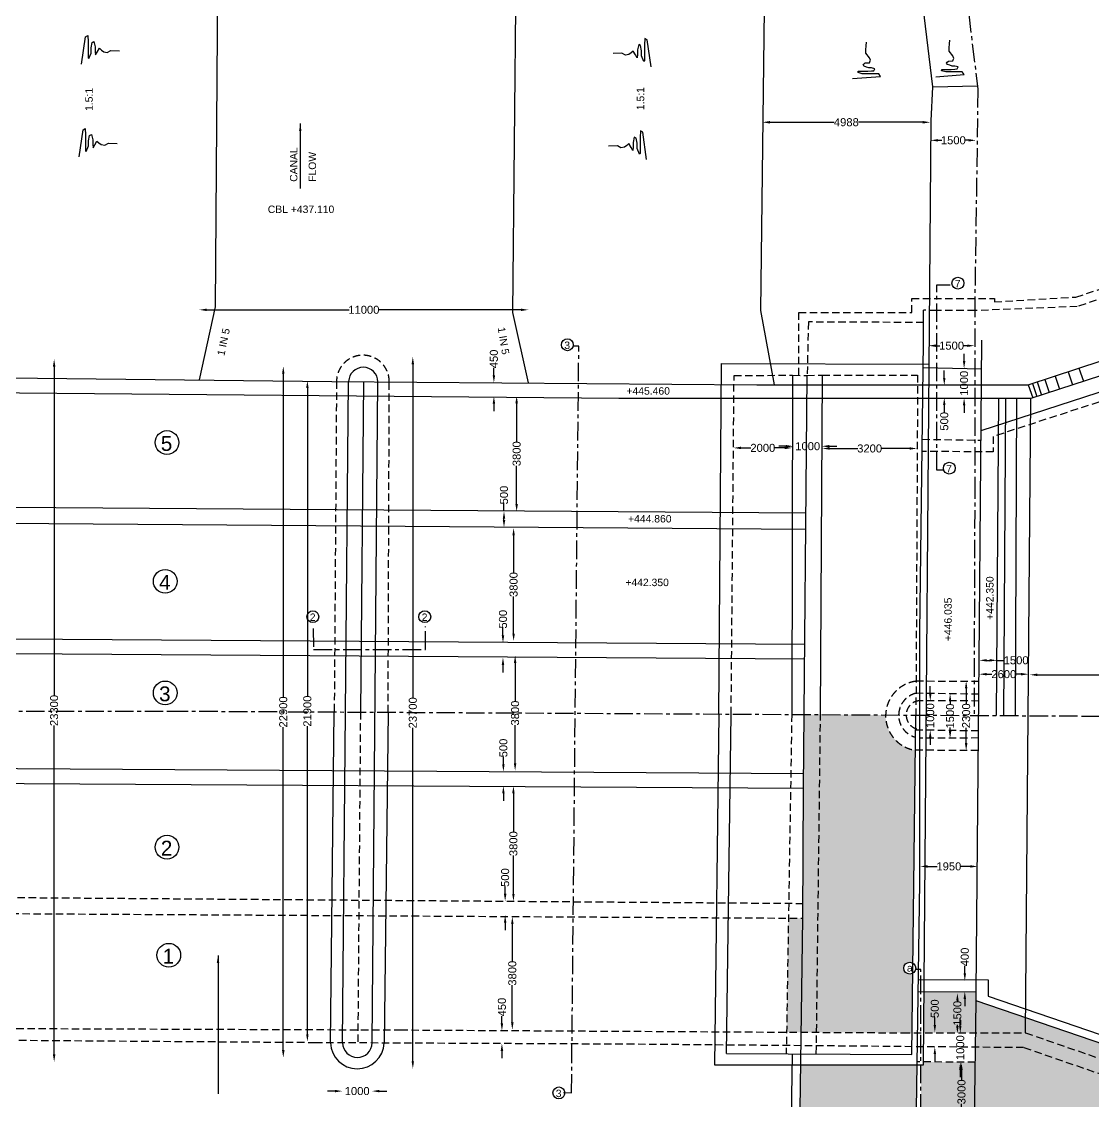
# Model space of a CAD drawing. Header units: millimetres. Extents: x 1761 to 117787, y 1869 to 85529.
# Drawn here: x 36736 to 72883, y 20401 to 56816 of the extents above; entities that cross this region are included whole.
import ezdxf

# ---------------------------------------------------------------- set-up
doc = ezdxf.new("R2010")
doc.units = ezdxf.units.MM
doc.header["$MEASUREMENT"] = 0
doc.linetypes.add('CENTER', pattern=[2, 1.25, -0.25, 0.25, -0.25])
doc.linetypes.add('DASHED', pattern=[0.75, 0.5, -0.25])
for name, color, linetype in [('DIM', 7, 'Continuous'), ('DWG', 7, 'Continuous'), ('TXT', 7, 'Continuous')]:
    doc.layers.add(name, color=color, linetype=linetype)
doc.styles.get("Standard").update_dxf_attribs({"font": 'arial.ttf'})
doc.dimstyles.new('Civil', dxfattribs={"dimtxt": 270, "dimasz": 250, "dimexe": 0.1, "dimexo": 0.0625, "dimgap": 0.09, "dimtad": 0, "dimdec": 0, "dimzin": 12, "dimdsep": 46, "dimtxsty": 'Standard', "dimcen": 0.1, "dimse1": 1, "dimse2": 1, "dimadec": 0, "dimazin": 2, "dimtfac": 1, "dimtdec": 0, "dimtofl": 0, "dimtmove": 0, "dimatfit": 3, "dimfxl": 1, "dimfrac": 1, "dimtolj": 1, "dimtzin": 0, "dimarcsym": 0})

# ---------------------------------------------------------------- blocks, each defined once
blk = doc.blocks.new('*D78')
at = {"layer": 'Defpoints', "color": 0, "transparency": 16777216}
for p in [(68241, 21706), (68241, 19735), (68435, 19735)]:
    blk.add_point(p, dxfattribs=at)
at = {"layer": 'DIM', "color": 0, "lineweight": -2, "transparency": 16777216}
for p, q in [((68435, 21456), (68435, 21123)), ((68435, 19985), (68435, 20318))]:
    blk.add_line(p, q, dxfattribs=at)
at = {"layer": 'DIM', "color": 0, "transparency": 16777216}
for points in [[(68394, 21456), (68477, 21456), (68435, 21706)], [(68394, 19985), (68477, 19985), (68435, 19735)]]:
    blk.add_solid(points, dxfattribs=at)
at = {"layer": 'DIM', "color": 0, "transparency": 16777216, "insert": (68435, 20721), "char_height": 270, "attachment_point": 5, "rotation": 90}
blk.add_mtext('\\A1;3000', dxfattribs=at)
blk = doc.blocks.new('*D79')
at = {"layer": 'Defpoints', "color": 0, "transparency": 16777216}
for p in [(68394, 22706), (68435, 22706), (68435, 21720)]:
    blk.add_point(p, dxfattribs=at)
at = {"layer": 'DIM', "color": 0, "lineweight": -2, "transparency": 16777216}
for p, q in [((68394, 22956), (68394, 23206)), ((68394, 21470), (68394, 21220))]:
    blk.add_line(p, q, dxfattribs=at)
at = {"layer": 'DIM', "color": 0, "transparency": 16777216}
for points in [[(68352, 22956), (68435, 22956), (68394, 22706)], [(68352, 21470), (68435, 21470), (68394, 21720)]]:
    blk.add_solid(points, dxfattribs=at)
at = {"layer": 'DIM', "color": 0, "transparency": 16777216, "insert": (68394, 22213), "char_height": 270, "attachment_point": 5, "rotation": 90}
blk.add_mtext('\\A1;1000', dxfattribs=at)
blk = doc.blocks.new('*D80')
at = {"layer": 'Defpoints', "color": 0, "transparency": 16777216}
for p in [(68282, 24052), (68296, 24052), (68282, 22692)]:
    blk.add_point(p, dxfattribs=at)
at = {"layer": 'DIM', "color": 0, "lineweight": -2, "transparency": 16777216}
for p, q in [((68296, 23802), (68296, 23762)), ((68296, 22942), (68296, 22982))]:
    blk.add_line(p, q, dxfattribs=at)
at = {"layer": 'DIM', "color": 0, "transparency": 16777216}
for points in [[(68255, 23802), (68338, 23802), (68296, 24052)], [(68255, 22942), (68338, 22942), (68296, 22692)]]:
    blk.add_solid(points, dxfattribs=at)
at = {"layer": 'DIM', "color": 0, "transparency": 16777216, "insert": (68296, 23372), "char_height": 270, "attachment_point": 5, "rotation": 90}
blk.add_mtext('\\A1;1500', dxfattribs=at)
blk = doc.blocks.new('*D81')
at = {"layer": 'Defpoints', "color": 0, "transparency": 16777216}
for p in [(68546, 24469), (68644, 24469), (68644, 24108)]:
    blk.add_point(p, dxfattribs=at)
at = {"layer": 'DIM', "color": 0, "lineweight": -2, "transparency": 16777216}
for p, q in [((68546, 24719), (68546, 24969)), ((68546, 23858), (68546, 23608))]:
    blk.add_line(p, q, dxfattribs=at)
at = {"layer": 'DIM', "color": 0, "transparency": 16777216}
for points in [[(68505, 24719), (68588, 24719), (68546, 24469)], [(68505, 23858), (68588, 23858), (68546, 24108)]]:
    blk.add_solid(points, dxfattribs=at)
at = {"layer": 'DIM', "color": 0, "transparency": 16777216, "insert": (68546, 25272), "char_height": 270, "attachment_point": 5, "rotation": 90}
blk.add_mtext('\\A1;400', dxfattribs=at)
blk = doc.blocks.new('*D84')
at = {"layer": 'Defpoints', "color": 0, "transparency": 16777216}
for p in [(67038, 28311), (68978, 28325), (68978, 28311)]:
    blk.add_point(p, dxfattribs=at)
at = {"layer": 'DIM', "color": 0, "lineweight": -2, "transparency": 16777216}
for p, q in [((67288, 28325), (67618, 28325)), ((68728, 28325), (68398, 28325))]:
    blk.add_line(p, q, dxfattribs=at)
at = {"layer": 'DIM', "color": 0, "transparency": 16777216}
for points in [[(67288, 28366), (67288, 28283), (67038, 28325)], [(68728, 28366), (68728, 28283), (68978, 28325)]]:
    blk.add_solid(points, dxfattribs=at)
at = {"layer": 'DIM', "color": 0, "transparency": 16777216, "insert": (68008, 28325), "char_height": 270, "attachment_point": 5}
blk.add_mtext('\\A1;1950', dxfattribs=at)
blk = doc.blocks.new('*D85')
at = {"layer": 'Defpoints', "color": 0, "transparency": 16777216}
for p in [(67334, 33903), (67381, 33903), (67334, 32920)]:
    blk.add_point(p, dxfattribs=at)
at = {"layer": 'DIM', "color": 0, "lineweight": -2, "transparency": 16777216}
for p, q in [((67381, 34153), (67381, 34403)), ((67381, 32670), (67381, 32420))]:
    blk.add_line(p, q, dxfattribs=at)
at = {"layer": 'DIM', "color": 0, "transparency": 16777216}
for points in [[(67339, 34153), (67422, 34153), (67381, 33903)], [(67339, 32670), (67422, 32670), (67381, 32920)]]:
    blk.add_solid(points, dxfattribs=at)
at = {"layer": 'DIM', "color": 0, "transparency": 16777216, "insert": (67381, 33411), "char_height": 270, "attachment_point": 5, "rotation": 90}
blk.add_mtext('\\A1;1000', dxfattribs=at)
blk = doc.blocks.new('*D86')
at = {"layer": 'Defpoints', "color": 0, "transparency": 16777216}
for p in [(68050, 34150), (68110, 34150), (68110, 32639)]:
    blk.add_point(p, dxfattribs=at)
at = {"layer": 'DIM', "color": 0, "lineweight": -2, "transparency": 16777216}
for p, q in [((68050, 33900), (68050, 33785)), ((68050, 32889), (68050, 33005))]:
    blk.add_line(p, q, dxfattribs=at)
at = {"layer": 'DIM', "color": 0, "transparency": 16777216}
for points in [[(68008, 33900), (68091, 33900), (68050, 34150)], [(68008, 32889), (68091, 32889), (68050, 32639)]]:
    blk.add_solid(points, dxfattribs=at)
at = {"layer": 'DIM', "color": 0, "transparency": 16777216, "insert": (68050, 33395), "char_height": 270, "attachment_point": 5, "rotation": 90}
blk.add_mtext('\\A1;1500', dxfattribs=at)
blk = doc.blocks.new('*D87')
at = {"layer": 'Defpoints', "color": 0, "transparency": 16777216}
for p in [(68551, 34578), (68592, 34578), (68551, 32232)]:
    blk.add_point(p, dxfattribs=at)
at = {"layer": 'DIM', "color": 0, "lineweight": -2, "transparency": 16777216}
for p, q in [((68592, 34328), (68592, 33810)), ((68592, 32482), (68592, 33000))]:
    blk.add_line(p, q, dxfattribs=at)
at = {"layer": 'DIM', "color": 0, "transparency": 16777216}
for points in [[(68550, 34328), (68633, 34328), (68592, 34578)], [(68550, 32482), (68633, 32482), (68592, 32232)]]:
    blk.add_solid(points, dxfattribs=at)
at = {"layer": 'DIM', "color": 0, "transparency": 16777216, "insert": (68592, 33405), "char_height": 270, "attachment_point": 5, "rotation": 90}
blk.add_mtext('\\A1;2300', dxfattribs=at)
blk = doc.blocks.new('*D88')
at = {"layer": 'Defpoints', "color": 0, "transparency": 16777216}
for p in [(69028, 34794), (70694, 34808), (70694, 34794)]:
    blk.add_point(p, dxfattribs=at)
at = {"layer": 'DIM', "color": 0, "lineweight": -2, "transparency": 16777216}
for p, q in [((69278, 34808), (69456, 34808)), ((70444, 34808), (70266, 34808))]:
    blk.add_line(p, q, dxfattribs=at)
at = {"layer": 'DIM', "color": 0, "transparency": 16777216}
for points in [[(69278, 34849), (69278, 34766), (69028, 34808)], [(70444, 34849), (70444, 34766), (70694, 34808)]]:
    blk.add_solid(points, dxfattribs=at)
at = {"layer": 'DIM', "color": 0, "transparency": 16777216, "insert": (69861, 34808), "char_height": 270, "attachment_point": 5}
blk.add_mtext('\\A1;2600', dxfattribs=at)
blk = doc.blocks.new('*D89')
at = {"layer": 'Defpoints', "color": 0, "transparency": 16777216}
for p in [(69035, 35229), (69637, 35275), (69637, 35229)]:
    blk.add_point(p, dxfattribs=at)
at = {"layer": 'DIM', "color": 0, "lineweight": -2, "transparency": 16777216}
for p, q in [((69285, 35275), (69387, 35275)), ((69637, 35275), (69887, 35275))]:
    blk.add_line(p, q, dxfattribs=at)
at = {"layer": 'DIM', "color": 0, "transparency": 16777216}
for points in [[(69285, 35317), (69285, 35234), (69035, 35275)], [(69387, 35317), (69387, 35234), (69637, 35275)]]:
    blk.add_solid(points, dxfattribs=at)
at = {"layer": 'DIM', "color": 0, "transparency": 16777216, "insert": (70277, 35275), "char_height": 270, "attachment_point": 5}
blk.add_mtext('\\A1;1500', dxfattribs=at)
blk = doc.blocks.new('*D90')
at = {"layer": 'Defpoints', "color": 0, "transparency": 16777216}
for p in [(70737, 34787), (84172, 34787), (84172, 34787)]:
    blk.add_point(p, dxfattribs=at)
at = {"layer": 'DIM', "color": 0, "lineweight": -2, "transparency": 16777216}
for p, q in [((70987, 34787), (76960, 34787)), ((83922, 34787), (77950, 34787))]:
    blk.add_line(p, q, dxfattribs=at)
at = {"layer": 'DIM', "color": 0, "transparency": 16777216}
for points in [[(70987, 34829), (70987, 34746), (70737, 34787)], [(83922, 34829), (83922, 34746), (84172, 34787)]]:
    blk.add_solid(points, dxfattribs=at)
at = {"layer": 'DIM', "color": 0, "transparency": 16777216, "insert": (77455, 34787), "char_height": 270, "attachment_point": 5}
blk.add_mtext('\\A1;12600', dxfattribs=at)
blk = doc.blocks.new('*D92')
at = {"layer": 'Defpoints', "color": 0, "transparency": 16777216}
for p in [(67534, 22729), (67561, 22729), (67561, 22245)]:
    blk.add_point(p, dxfattribs=at)
at = {"layer": 'DIM', "color": 0, "lineweight": -2, "transparency": 16777216}
for p, q in [((67534, 22979), (67534, 23229)), ((67534, 21995), (67534, 21745))]:
    blk.add_line(p, q, dxfattribs=at)
at = {"layer": 'DIM', "color": 0, "transparency": 16777216}
for points in [[(67493, 22979), (67576, 22979), (67534, 22729)], [(67493, 21995), (67576, 21995), (67534, 22245)]]:
    blk.add_solid(points, dxfattribs=at)
at = {"layer": 'DIM', "color": 0, "transparency": 16777216, "insert": (67534, 23527), "char_height": 270, "attachment_point": 5, "rotation": 90}
blk.add_mtext('\\A1;500', dxfattribs=at)
blk = doc.blocks.new('*D93')
at = {"layer": 'Defpoints', "color": 0, "transparency": 16777216}
for p in [(52935, 22778), (53177, 22778), (53177, 22356)]:
    blk.add_point(p, dxfattribs=at)
at = {"layer": 'DIM', "color": 0, "lineweight": -2, "transparency": 16777216}
for p, q in [((52935, 23028), (52935, 23278)), ((52935, 22106), (52935, 21856))]:
    blk.add_line(p, q, dxfattribs=at)
at = {"layer": 'DIM', "color": 0, "transparency": 16777216}
for points in [[(52894, 23028), (52977, 23028), (52935, 22778)], [(52894, 22106), (52977, 22106), (52935, 22356)]]:
    blk.add_solid(points, dxfattribs=at)
at = {"layer": 'DIM', "color": 0, "transparency": 16777216, "insert": (52935, 23582), "char_height": 270, "attachment_point": 5, "rotation": 90}
blk.add_mtext('\\A1;450', dxfattribs=at)
blk = doc.blocks.new('*D94')
at = {"layer": 'Defpoints', "color": 0, "transparency": 16777216}
for p in [(53262, 26632), (53286, 26632), (53262, 22815)]:
    blk.add_point(p, dxfattribs=at)
at = {"layer": 'DIM', "color": 0, "lineweight": -2, "transparency": 16777216}
for p, q in [((53286, 26382), (53286, 25126)), ((53286, 23065), (53286, 24321))]:
    blk.add_line(p, q, dxfattribs=at)
at = {"layer": 'DIM', "color": 0, "transparency": 16777216}
for points in [[(53244, 26382), (53328, 26382), (53286, 26632)], [(53244, 23065), (53328, 23065), (53286, 22815)]]:
    blk.add_solid(points, dxfattribs=at)
at = {"layer": 'DIM', "color": 0, "transparency": 16777216, "insert": (53286, 24723), "char_height": 270, "attachment_point": 5, "rotation": 90}
blk.add_mtext('\\A1;3800', dxfattribs=at)
blk = doc.blocks.new('*D95')
at = {"layer": 'Defpoints', "color": 0, "transparency": 16777216}
for p in [(53044, 27152), (53286, 27152), (53286, 26680)]:
    blk.add_point(p, dxfattribs=at)
at = {"layer": 'DIM', "color": 0, "lineweight": -2, "transparency": 16777216}
for p, q in [((53044, 27402), (53044, 27652)), ((53044, 26430), (53044, 26180))]:
    blk.add_line(p, q, dxfattribs=at)
at = {"layer": 'DIM', "color": 0, "transparency": 16777216}
for points in [[(53003, 27402), (53086, 27402), (53044, 27152)], [(53003, 26430), (53086, 26430), (53044, 26680)]]:
    blk.add_solid(points, dxfattribs=at)
at = {"layer": 'DIM', "color": 0, "transparency": 16777216, "insert": (53044, 27949), "char_height": 270, "attachment_point": 5, "rotation": 90}
blk.add_mtext('\\A1;500', dxfattribs=at)
blk = doc.blocks.new('*D96')
at = {"layer": 'Defpoints', "color": 0, "transparency": 16777216}
for p in [(53274, 31038), (53323, 31038), (53274, 27148)]:
    blk.add_point(p, dxfattribs=at)
at = {"layer": 'DIM', "color": 0, "lineweight": -2, "transparency": 16777216}
for p, q in [((53323, 30788), (53323, 29496)), ((53323, 27398), (53323, 28690))]:
    blk.add_line(p, q, dxfattribs=at)
at = {"layer": 'DIM', "color": 0, "transparency": 16777216}
for points in [[(53281, 30788), (53364, 30788), (53323, 31038)], [(53281, 27398), (53364, 27398), (53323, 27148)]]:
    blk.add_solid(points, dxfattribs=at)
at = {"layer": 'DIM', "color": 0, "transparency": 16777216, "insert": (53323, 29093), "char_height": 270, "attachment_point": 5, "rotation": 90}
blk.add_mtext('\\A1;3800', dxfattribs=at)
blk = doc.blocks.new('*D97')
at = {"layer": 'Defpoints', "color": 0, "transparency": 16777216}
for p in [(52960, 31521), (52984, 31521), (52960, 31038)]:
    blk.add_point(p, dxfattribs=at)
at = {"layer": 'DIM', "color": 0, "lineweight": -2, "transparency": 16777216}
for p, q in [((52984, 31771), (52984, 32021)), ((52984, 30788), (52984, 30538))]:
    blk.add_line(p, q, dxfattribs=at)
at = {"layer": 'DIM', "color": 0, "transparency": 16777216}
for points in [[(52942, 31771), (53026, 31771), (52984, 31521)], [(52942, 30788), (53026, 30788), (52984, 31038)]]:
    blk.add_solid(points, dxfattribs=at)
at = {"layer": 'DIM', "color": 0, "transparency": 16777216, "insert": (52984, 32319), "char_height": 270, "attachment_point": 5, "rotation": 90}
blk.add_mtext('\\A1;500', dxfattribs=at)
blk = doc.blocks.new('*D98')
at = {"layer": 'Defpoints', "color": 0, "transparency": 16777216}
for p in [(53329, 35437), (53380, 35437), (53329, 31554)]:
    blk.add_point(p, dxfattribs=at)
at = {"layer": 'DIM', "color": 0, "lineweight": -2, "transparency": 16777216}
for p, q in [((53380, 35187), (53380, 33898)), ((53380, 31804), (53380, 33093))]:
    blk.add_line(p, q, dxfattribs=at)
at = {"layer": 'DIM', "color": 0, "transparency": 16777216}
for points in [[(53338, 35187), (53422, 35187), (53380, 35437)], [(53338, 31804), (53422, 31804), (53380, 31554)]]:
    blk.add_solid(points, dxfattribs=at)
at = {"layer": 'DIM', "color": 0, "transparency": 16777216, "insert": (53380, 33496), "char_height": 270, "attachment_point": 5, "rotation": 90}
blk.add_mtext('\\A1;3800', dxfattribs=at)
blk = doc.blocks.new('*D99')
at = {"layer": 'Defpoints', "color": 0, "transparency": 16777216}
for p in [(52971, 35863), (53380, 35863), (53380, 35369)]:
    blk.add_point(p, dxfattribs=at)
at = {"layer": 'DIM', "color": 0, "lineweight": -2, "transparency": 16777216}
for p, q in [((52971, 36113), (52971, 36363)), ((52971, 35119), (52971, 34869))]:
    blk.add_line(p, q, dxfattribs=at)
at = {"layer": 'DIM', "color": 0, "transparency": 16777216}
for points in [[(52929, 36113), (53012, 36113), (52971, 35863)], [(52929, 35119), (53012, 35119), (52971, 35369)]]:
    blk.add_solid(points, dxfattribs=at)
at = {"layer": 'DIM', "color": 0, "transparency": 16777216, "insert": (52971, 36661), "char_height": 270, "attachment_point": 5, "rotation": 90}
blk.add_mtext('\\A1;500', dxfattribs=at)
blk = doc.blocks.new('*D100')
at = {"layer": 'Defpoints', "color": 0, "transparency": 16777216}
for p in [(53312, 39739), (53329, 39739), (53312, 35923)]:
    blk.add_point(p, dxfattribs=at)
at = {"layer": 'DIM', "color": 0, "lineweight": -2, "transparency": 16777216}
for p, q in [((53329, 39489), (53329, 38234)), ((53329, 36173), (53329, 37428))]:
    blk.add_line(p, q, dxfattribs=at)
at = {"layer": 'DIM', "color": 0, "transparency": 16777216}
for points in [[(53288, 39489), (53371, 39489), (53329, 39739)], [(53288, 36173), (53371, 36173), (53329, 35923)]]:
    blk.add_solid(points, dxfattribs=at)
at = {"layer": 'DIM', "color": 0, "transparency": 16777216, "insert": (53329, 37831), "char_height": 270, "attachment_point": 5, "rotation": 90}
blk.add_mtext('\\A1;3800', dxfattribs=at)
blk = doc.blocks.new('*D101')
at = {"layer": 'Defpoints', "color": 0, "transparency": 16777216}
for p in [(53005, 40301), (53312, 40301), (53312, 39756)]:
    blk.add_point(p, dxfattribs=at)
at = {"layer": 'DIM', "color": 0, "lineweight": -2, "transparency": 16777216}
for p, q in [((53005, 40301), (53005, 40551)), ((53005, 40006), (53005, 40051))]:
    blk.add_line(p, q, dxfattribs=at)
at = {"layer": 'DIM', "color": 0, "transparency": 16777216}
for points in [[(52964, 40051), (53047, 40051), (53005, 40301)], [(52964, 40006), (53047, 40006), (53005, 39756)]]:
    blk.add_solid(points, dxfattribs=at)
at = {"layer": 'DIM', "color": 0, "transparency": 16777216, "insert": (53005, 40849), "char_height": 270, "attachment_point": 5, "rotation": 90}
blk.add_mtext('\\A1;500', dxfattribs=at)
blk = doc.blocks.new('*D102')
at = {"layer": 'Defpoints', "color": 0, "transparency": 16777216}
for p in [(53432, 44193), (53449, 44193), (53449, 40293)]:
    blk.add_point(p, dxfattribs=at)
at = {"layer": 'DIM', "color": 0, "lineweight": -2, "transparency": 16777216}
for p, q in [((53432, 43943), (53432, 42646)), ((53432, 40543), (53432, 41840))]:
    blk.add_line(p, q, dxfattribs=at)
at = {"layer": 'DIM', "color": 0, "transparency": 16777216}
for points in [[(53390, 43943), (53473, 43943), (53432, 44193)], [(53390, 40543), (53473, 40543), (53432, 40293)]]:
    blk.add_solid(points, dxfattribs=at)
at = {"layer": 'DIM', "color": 0, "transparency": 16777216, "insert": (53432, 42243), "char_height": 270, "attachment_point": 5, "rotation": 90}
blk.add_mtext('\\A1;3800', dxfattribs=at)
blk = doc.blocks.new('*D103')
at = {"layer": 'Defpoints', "color": 0, "transparency": 16777216}
for p in [(52664, 44636), (53414, 44636), (53414, 44176)]:
    blk.add_point(p, dxfattribs=at)
at = {"layer": 'DIM', "color": 0, "lineweight": -2, "transparency": 16777216}
for p, q in [((52664, 44886), (52664, 45136)), ((52664, 43926), (52664, 43676))]:
    blk.add_line(p, q, dxfattribs=at)
at = {"layer": 'DIM', "color": 0, "transparency": 16777216}
for points in [[(52623, 44886), (52706, 44886), (52664, 44636)], [(52623, 43926), (52706, 43926), (52664, 44176)]]:
    blk.add_solid(points, dxfattribs=at)
at = {"layer": 'DIM', "color": 0, "transparency": 16777216, "insert": (52664, 45440), "char_height": 270, "attachment_point": 5, "rotation": 90}
blk.add_mtext('\\A1;450', dxfattribs=at)
blk = doc.blocks.new('*D104')
at = {"layer": 'Defpoints', "color": 0, "transparency": 16777216}
for p in [(60746, 42337), (62723, 42439), (62723, 42337)]:
    blk.add_point(p, dxfattribs=at)
at = {"layer": 'DIM', "color": 0, "lineweight": -2, "transparency": 16777216}
for p, q in [((60996, 42439), (61329, 42439)), ((62473, 42439), (62140, 42439))]:
    blk.add_line(p, q, dxfattribs=at)
at = {"layer": 'DIM', "color": 0, "transparency": 16777216}
for points in [[(60996, 42481), (60996, 42397), (60746, 42439)], [(62473, 42481), (62473, 42397), (62723, 42439)]]:
    blk.add_solid(points, dxfattribs=at)
at = {"layer": 'DIM', "color": 0, "transparency": 16777216, "insert": (61734, 42439), "char_height": 270, "attachment_point": 5}
blk.add_mtext('\\A1;2000', dxfattribs=at)
blk = doc.blocks.new('*D105')
at = {"layer": 'Defpoints', "color": 0, "transparency": 16777216}
for p in [(62769, 42445), (63728, 42495), (63728, 42445)]:
    blk.add_point(p, dxfattribs=at)
at = {"layer": 'DIM', "color": 0, "lineweight": -2, "transparency": 16777216}
for p, q in [((62519, 42495), (62269, 42495)), ((63978, 42495), (64228, 42495))]:
    blk.add_line(p, q, dxfattribs=at)
at = {"layer": 'DIM', "color": 0, "transparency": 16777216}
for points in [[(62519, 42537), (62519, 42453), (62769, 42495)], [(63978, 42537), (63978, 42453), (63728, 42495)]]:
    blk.add_solid(points, dxfattribs=at)
at = {"layer": 'DIM', "color": 0, "transparency": 16777216, "insert": (63248, 42495), "char_height": 270, "attachment_point": 5}
blk.add_mtext('\\A1;1000', dxfattribs=at)
blk = doc.blocks.new('*D106')
at = {"layer": 'Defpoints', "color": 0, "transparency": 16777216}
for p in [(63740, 42356), (66932, 42419), (66932, 42356)]:
    blk.add_point(p, dxfattribs=at)
at = {"layer": 'DIM', "color": 0, "lineweight": -2, "transparency": 16777216}
for p, q in [((63990, 42419), (64934, 42419)), ((66682, 42419), (65739, 42419))]:
    blk.add_line(p, q, dxfattribs=at)
at = {"layer": 'DIM', "color": 0, "transparency": 16777216}
for points in [[(63990, 42461), (63990, 42378), (63740, 42419)], [(66682, 42461), (66682, 42378), (66932, 42419)]]:
    blk.add_solid(points, dxfattribs=at)
at = {"layer": 'DIM', "color": 0, "transparency": 16777216, "insert": (65336, 42419), "char_height": 270, "attachment_point": 5}
blk.add_mtext('\\A1;3200', dxfattribs=at)
blk = doc.blocks.new('*D107')
at = {"layer": 'Defpoints', "color": 0, "transparency": 16777216}
for p in [(67790, 44550), (67790, 44134), (67854, 44134)]:
    blk.add_point(p, dxfattribs=at)
at = {"layer": 'DIM', "color": 0, "lineweight": -2, "transparency": 16777216}
for p, q in [((67854, 44800), (67854, 45050)), ((67854, 43884), (67854, 43634))]:
    blk.add_line(p, q, dxfattribs=at)
at = {"layer": 'DIM', "color": 0, "transparency": 16777216}
for points in [[(67812, 44800), (67895, 44800), (67854, 44550)], [(67812, 43884), (67895, 43884), (67854, 44134)]]:
    blk.add_solid(points, dxfattribs=at)
at = {"layer": 'DIM', "color": 0, "transparency": 16777216, "insert": (67854, 43336), "char_height": 270, "attachment_point": 5, "rotation": 90}
blk.add_mtext('\\A1;500', dxfattribs=at)
blk = doc.blocks.new('*D108')
at = {"layer": 'Defpoints', "color": 0, "transparency": 16777216}
for p in [(68434, 45117), (68434, 44121), (68522, 44121)]:
    blk.add_point(p, dxfattribs=at)
at = {"layer": 'DIM', "color": 0, "lineweight": -2, "transparency": 16777216}
for p, q in [((68522, 45367), (68522, 45617)), ((68522, 43871), (68522, 43621))]:
    blk.add_line(p, q, dxfattribs=at)
at = {"layer": 'DIM', "color": 0, "transparency": 16777216}
for points in [[(68481, 45367), (68564, 45367), (68522, 45117)], [(68481, 43871), (68564, 43871), (68522, 44121)]]:
    blk.add_solid(points, dxfattribs=at)
at = {"layer": 'DIM', "color": 0, "transparency": 16777216, "insert": (68522, 44619), "char_height": 270, "attachment_point": 5, "rotation": 90}
blk.add_mtext('\\A1;1000', dxfattribs=at)
blk = doc.blocks.new('*D109')
at = {"layer": 'Defpoints', "color": 0, "transparency": 16777216}
for p in [(68876, 45886), (67324, 45760), (68876, 45760)]:
    blk.add_point(p, dxfattribs=at)
at = {"layer": 'DIM', "color": 0, "lineweight": -2, "transparency": 16777216}
for p, q in [((67574, 45886), (67709, 45886)), ((68626, 45886), (68490, 45886))]:
    blk.add_line(p, q, dxfattribs=at)
at = {"layer": 'DIM', "color": 0, "transparency": 16777216}
for points in [[(67574, 45928), (67574, 45844), (67324, 45886)], [(68626, 45928), (68626, 45844), (68876, 45886)]]:
    blk.add_solid(points, dxfattribs=at)
at = {"layer": 'DIM', "color": 0, "transparency": 16777216, "insert": (68100, 45886), "char_height": 270, "attachment_point": 5}
blk.add_mtext('\\A1;1500', dxfattribs=at)
blk = doc.blocks.new('*D110')
at = {"layer": 'Defpoints', "color": 0, "transparency": 16777216}
for p in [(68922, 52812), (67397, 52693), (68922, 52693)]:
    blk.add_point(p, dxfattribs=at)
at = {"layer": 'DIM', "color": 0, "lineweight": -2, "transparency": 16777216}
for p, q in [((67647, 52812), (67769, 52812)), ((68672, 52812), (68549, 52812))]:
    blk.add_line(p, q, dxfattribs=at)
at = {"layer": 'DIM', "color": 0, "transparency": 16777216}
for points in [[(67647, 52854), (67647, 52770), (67397, 52812)], [(68672, 52854), (68672, 52770), (68922, 52812)]]:
    blk.add_solid(points, dxfattribs=at)
at = {"layer": 'DIM', "color": 0, "transparency": 16777216, "insert": (68159, 52812), "char_height": 270, "attachment_point": 5}
blk.add_mtext('\\A1;1500', dxfattribs=at)
blk = doc.blocks.new('*D111')
at = {"layer": 'Defpoints', "color": 0, "transparency": 16777216}
for p in [(61722, 53387), (67380, 53421), (67380, 53387)]:
    blk.add_point(p, dxfattribs=at)
at = {"layer": 'DIM', "color": 0, "lineweight": -2, "transparency": 16777216}
for p, q in [((61972, 53421), (64142, 53421)), ((67130, 53421), (64960, 53421))]:
    blk.add_line(p, q, dxfattribs=at)
at = {"layer": 'DIM', "color": 0, "transparency": 16777216}
for points in [[(61972, 53463), (61972, 53379), (61722, 53421)], [(67130, 53463), (67130, 53379), (67380, 53421)]]:
    blk.add_solid(points, dxfattribs=at)
at = {"layer": 'DIM', "color": 0, "transparency": 16777216, "insert": (64551, 53421), "char_height": 270, "attachment_point": 5}
blk.add_mtext('\\A1;4988', dxfattribs=at)
blk = doc.blocks.new('*D158')
at = {"layer": 'Defpoints', "color": 0, "transparency": 16777216}
for p in [(37832, 45431), (37833, 45431), (37832, 21737)]:
    blk.add_point(p, dxfattribs=at)
at = {"layer": 'DIM', "color": 0, "lineweight": -2, "transparency": 16777216}
for p, q in [((37833, 45181), (37833, 34094)), ((37833, 21987), (37833, 33074))]:
    blk.add_line(p, q, dxfattribs=at)
at = {"layer": 'DIM', "color": 0, "transparency": 16777216}
for points in [[(37791, 45181), (37875, 45181), (37833, 45431)], [(37791, 21987), (37875, 21987), (37833, 21737)]]:
    blk.add_solid(points, dxfattribs=at)
at = {"layer": 'DIM', "color": 0, "transparency": 16777216, "insert": (37833, 33584), "char_height": 270, "attachment_point": 5, "rotation": 90}
blk.add_mtext('\\A1;23300', dxfattribs=at)
blk = doc.blocks.new('*D159')
at = {"layer": 'Defpoints', "color": 0, "transparency": 16777216}
for p in [(45319, 45188), (45561, 45188), (45319, 21879)]:
    blk.add_point(p, dxfattribs=at)
at = {"layer": 'DIM', "color": 0, "lineweight": -2, "transparency": 16777216}
for p, q in [((45561, 44938), (45561, 34044)), ((45561, 22129), (45561, 33024))]:
    blk.add_line(p, q, dxfattribs=at)
at = {"layer": 'DIM', "color": 0, "transparency": 16777216}
for points in [[(45520, 44938), (45603, 44938), (45561, 45188)], [(45520, 22129), (45603, 22129), (45561, 21879)]]:
    blk.add_solid(points, dxfattribs=at)
at = {"layer": 'DIM', "color": 0, "transparency": 16777216, "insert": (45561, 33534), "char_height": 270, "attachment_point": 5, "rotation": 90}
blk.add_mtext('\\A1;22900', dxfattribs=at)
blk = doc.blocks.new('*D160')
at = {"layer": 'Defpoints', "color": 0, "transparency": 16777216}
for p in [(46184, 44708), (46374, 44708), (46184, 22415)]:
    blk.add_point(p, dxfattribs=at)
at = {"layer": 'DIM', "color": 0, "lineweight": -2, "transparency": 16777216}
for p, q in [((46374, 44458), (46374, 34072)), ((46374, 22665), (46374, 33052))]:
    blk.add_line(p, q, dxfattribs=at)
at = {"layer": 'DIM', "color": 0, "transparency": 16777216}
for points in [[(46332, 44458), (46415, 44458), (46374, 44708)], [(46332, 22665), (46415, 22665), (46374, 22415)]]:
    blk.add_solid(points, dxfattribs=at)
at = {"layer": 'DIM', "color": 0, "transparency": 16777216, "insert": (46374, 33562), "char_height": 270, "attachment_point": 5, "rotation": 90}
blk.add_mtext('\\A1;21900', dxfattribs=at)
blk = doc.blocks.new('*D161')
at = {"layer": 'Defpoints', "color": 0, "transparency": 16777216}
for p in [(49746, 45508), (49930, 45508), (49746, 21504)]:
    blk.add_point(p, dxfattribs=at)
at = {"layer": 'DIM', "color": 0, "lineweight": -2, "transparency": 16777216}
for p, q in [((49930, 45258), (49930, 34016)), ((49930, 21754), (49930, 32996))]:
    blk.add_line(p, q, dxfattribs=at)
at = {"layer": 'DIM', "color": 0, "transparency": 16777216}
for points in [[(49888, 45258), (49971, 45258), (49930, 45508)], [(49888, 21754), (49971, 21754), (49930, 21504)]]:
    blk.add_solid(points, dxfattribs=at)
at = {"layer": 'DIM', "color": 0, "transparency": 16777216, "insert": (49930, 33506), "char_height": 270, "attachment_point": 5, "rotation": 90}
blk.add_mtext('\\A1;23700', dxfattribs=at)
blk = doc.blocks.new('*D163')
at = {"layer": 'Defpoints', "color": 0, "transparency": 16777216}
for p in [(47553, 20662), (48552, 20748), (48552, 20662)]:
    blk.add_point(p, dxfattribs=at)
at = {"layer": 'DIM', "color": 0, "lineweight": -2, "transparency": 16777216}
for p, q in [((47303, 20748), (47053, 20748)), ((48802, 20748), (49052, 20748))]:
    blk.add_line(p, q, dxfattribs=at)
at = {"layer": 'DIM', "color": 0, "transparency": 16777216}
for points in [[(47303, 20790), (47303, 20706), (47553, 20748)], [(48802, 20790), (48802, 20706), (48552, 20748)]]:
    blk.add_solid(points, dxfattribs=at)
at = {"layer": 'DIM', "color": 0, "transparency": 16777216, "insert": (48053, 20748), "char_height": 270, "attachment_point": 5}
blk.add_mtext('\\A1;1000', dxfattribs=at)
blk = doc.blocks.new('*D164')
at = {"layer": 'Defpoints', "color": 0, "transparency": 16777216}
for p in [(42732, 47326), (53826, 47326), (53826, 47096)]:
    blk.add_point(p, dxfattribs=at)
at = {"layer": 'DIM', "color": 0, "lineweight": -2, "transparency": 16777216}
for p, q in [((42982, 47096), (47784, 47096)), ((53576, 47096), (48774, 47096))]:
    blk.add_line(p, q, dxfattribs=at)
at = {"layer": 'DIM', "color": 0, "transparency": 16777216}
for points in [[(42982, 47138), (42982, 47054), (42732, 47096)], [(53576, 47138), (53576, 47054), (53826, 47096)]]:
    blk.add_solid(points, dxfattribs=at)
at = {"layer": 'DIM', "color": 0, "transparency": 16777216, "insert": (48279, 47096), "char_height": 270, "attachment_point": 5}
blk.add_mtext('\\A1;11000', dxfattribs=at)

msp = doc.modelspace()

# ---------------------------------------------------------------- hatches: boundary and pattern name
at = {"layer": 'DWG'}
h = msp.add_hatch(dxfattribs=at)
h.set_pattern_fill('AR-CONC', color=256, scale=100, style=0)
h.set_pattern_definition([(50, (0, 0), (717.26, -62.752), [75, -825]), (355, (0, 0), (-138.7513, 752.192), [60, -660]), (100.4514, (59.8, -5.2), (578.5094, 689.4395), [63.74, -701.142]), (46.1842, (0, 200), (1067.241, -165.519), [112.5, -1237.5]), (96.6356, (88.9, 186.2), (934.663, 974.118), [95.61, -1051.713]), (351.1842, (0, 200), (934.662, 974.119), [90, -990]), (21, (100, 150), (596.907, -402.619), [75, -825]), (326, (100, 150), (243.3153, 725.15), [60, -660]), (71.4514, (149.74, 116.45), (840.2226, 322.5305), [63.74, -701.142]), (37.5, (0, 0), (12.15986, 332.89385), [0, -652, 0, -670, 0, -662.5]), (7.5, (0, 0), (263.0695, 394.4117), [0, -382, 0, -637, 0, -252.5]), (327.5, (-223, 0), (533.8224, -22.5549), [0, -250, 0, -780, 0, -1035]), (317.5, (-323, 0), (583.1862, 100.105), [0, -325, 0, -518, 0, -735])])
h.paths.add_polyline_path([(83515.5, 15552.3), (81554.7, 15552.3), (81554.7, 12784.8), (83473.9, 12770.8)])
h.paths.add_polyline_path([(84014, 15552.3), (83515.5, 15552.3), (83473.9, 12770.8), (83975, 12776.5)])
h.paths.add_polyline_path([(84537.2, 15552.3), (84014, 15552.3), (83975, 12776.5), (84493.5, 12776.5)])
h.paths.add_polyline_path([(84582.6, 18437.6), (78000.6, 20688.1), (77841, 20208.7), (84049.3, 18062.2), (84014, 15552.3), (84537.2, 15552.3)])
h.paths.add_polyline_path([(84049.3, 18062.2), (77841, 20208.7), (77687.3, 19747), (83548, 17728.5), (83515.5, 15552.3), (84014, 15552.3)])
h.paths.add_polyline_path([(83548, 17728.5), (77687.3, 19747), (77051.1, 17835.9), (81554.7, 16278.4), (81554.7, 15552.3), (83515.5, 15552.3)])
h.paths.add_polyline_path([(77687.3, 19747), (70525.5, 22213.7), (68907, 22227.7), (68875.4, 19727.8), (72163.4, 19526.3), (77051.1, 17835.9)])
h.paths.add_polyline_path([(70595.9, 22713.7), (68913.1, 22713.7), (68907, 22227.7), (70525.5, 22213.7), (77687.3, 19747), (77841, 20208.7)])
h.paths.add_polyline_path([(70600.1, 23218.4), (70595.9, 22713.7), (77841, 20208.7), (78000.6, 20688.1)])
h.paths.add_polyline_path([(70600.1, 23218.4), (68926.7, 23790.6), (68913.1, 22713.7), (70595.9, 22713.7)])
h.paths.add_polyline_path([(68926.7, 23790.6), (68926.7, 24097.1), (67175.4, 24089.9), (67164.5, 22713.7), (68913.1, 22713.7)])
h.paths.add_polyline_path([(68900.6, 21719.4), (67156.7, 21732.7), (67156, 21639.2), (67067.2, 21639.2), (67067.2, 19727.8), (68875.4, 19727.8)])
h.paths.add_polyline_path([(66939.2, 21639.2), (63017.5, 21639.2), (62996.6, 20132.5), (66916.8, 20132.5)])
h.paths.add_polyline_path([(66793.3, 24723.4, -0.5839069), (66489.9, 24894.6, -0.5918619), (66797.3, 25063.4), (66882.2, 32242.8, -0.3799214), (65875.9, 33433.4), (63679.9, 33445.3), (63546.8, 22730.5), (66454, 22713.7), (66769.5, 22713.7)])
h.paths.add_polyline_path([(63679.9, 33445.3), (63128.3, 33448.3), (63106.1, 30968.9), (63086.3, 26579), (63032.8, 22733.5), (63546.8, 22730.5)])
h.paths.add_polyline_path([(63086.3, 26579), (62597.6, 26581.8), (62534.5, 22736.4), (63032.8, 22733.5)])
h.paths.add_polyline_path([(82027.1, 12948.7), (83001.2, 12948.7), (83001.2, 13505.1), (82027.1, 13505.1)], flags=24)
h.paths.add_polyline_path([(68576.5, 22873.3), (68576.5, 23847.4), (68020.1, 23847.4), (68020.1, 22873.3)], flags=24)
h.paths.add_polyline_path([(67814.6, 23146.3), (67814.6, 23910.6), (67258.2, 23910.6), (67258.2, 23146.3)], flags=24)
h.paths.add_polyline_path([(68715.3, 20234.6), (68715.3, 21208.7), (68158.9, 21208.7), (68158.9, 20234.6)], flags=24)

# ---------------------------------------------------------------- linework, layer by layer
for points in [[(43384.6, 64150.3), (43259.4, 47200.7), (42722.4, 44733.5)], [(53829.3, 44628.2), (53305.5, 47003.1), (53472.7, 64149.9)], [(60246.2, 33463.9), (60106.4, 21639.2), (67156, 21639.2), (67408.4, 53472.6), (67462, 54612.9), (66329.1, 64020)], [(61780, 63993.2), (61794.4, 58166.6), (61660.4, 47071.8), (62117, 44563.4)], [(38760.8, 55384.5), (38892.2, 56303.9), (38968.9, 56347.7), (38979.9, 56128.8), (38979.9, 55964.6), (38979.9, 55745.7), (38979.9, 55592.4), (39001.8, 55570.5), (39078.5, 55756.6), (39078.5, 55931.7), (39111.3, 56106.9), (39177.1, 56139.7), (39220.9, 55964.6), (39220.9, 55800.4), (39231.8, 55690.9), (39286.6, 55789.4), (39363.3, 55920.8), (39429, 55855.1), (39505.7, 55800.4), (39626.3, 55778.5), (39746.8, 55844.2), (40042.6, 55833.2)], [(57963.7, 55286.6), (57832.2, 56206.1), (57755.5, 56249.9), (57744.6, 56030.9), (57744.6, 55866.8), (57744.6, 55647.8), (57744.6, 55494.6), (57722.7, 55472.7), (57646, 55658.8), (57646, 55833.9), (57613.1, 56009), (57547.4, 56041.9), (57503.6, 55866.8), (57503.6, 55702.6), (57492.6, 55593.1), (57437.8, 55691.6), (57361.1, 55823), (57295.4, 55757.3), (57218.7, 55702.6), (57098.2, 55680.7), (56977.7, 55746.4), (56681.9, 55735.4)], [(64753.2, 54893.9), (65706.6, 54966), (65642.5, 55054), (65490.3, 55054), (65274, 55054), (65089.7, 55054), (64945.5, 55094), (64953.5, 55142.1), (65129.8, 55142.1), (65274, 55142.1), (65394.2, 55150.1), (65474.3, 55158.1), (65514.4, 55222.1), (65402.2, 55254.1), (65306, 55254.1), (65225.9, 55278.1), (65153.8, 55310.2), (65113.8, 55350.2), (65137.8, 55382.2), (65185.9, 55422.2), (65330.1, 55430.2), (65346.1, 55462.3), (65362.1, 55510.3), (65330.1, 55598.3), (65209.9, 55750.4), (65209.9, 55862.5), (65217.9, 55998.6), (65233.9, 56126.6)], [(67565.4, 54958), (68518.9, 55030), (68454.8, 55118.1), (68302.6, 55118.1), (68086.2, 55118.1), (67901.9, 55118.1), (67757.7, 55158.1), (67765.7, 55206.1), (67942, 55206.1), (68086.2, 55206.1), (68206.4, 55214.1), (68286.5, 55222.1), (68326.6, 55286.2), (68214.4, 55318.2), (68118.3, 55318.2), (68038.2, 55342.2), (67966, 55374.2), (67926, 55414.2), (67950, 55446.2), (67998.1, 55486.3), (68142.3, 55494.3), (68158.3, 55526.3), (68174.4, 55574.3), (68142.3, 55662.4), (68022.1, 55814.5), (68022.1, 55926.5), (68030.1, 56062.6), (68046.2, 56190.7)], [(23242.9, 44294.8), (14235.6, 48834.4), (14235.6, 55716.7), (14788.9, 55676.5), (14788.9, 49114.6), (23246.3, 44816.1), (35272.7, 44816.1), (47199.8, 44683.9), (61534.6, 44563.4), (70685.4, 44563.4), (83843.8, 48892.5), (83843.8, 53834.1), (84357.6, 53834.1), (84357.6, 48509.4), (78303, 46560.4), (70772.4, 44103.3), (56881.2, 44103.3), (34122, 44312.1), (23242.9, 44294.8)], [(67462, 54612.9), (68974.9, 54652.3)], [(69097.3, 43025.7), (84843.3, 48145.6), (84843.3, 53825.1), (84357.6, 53834.1)], [(38676.2, 52252), (38807.7, 53171.4), (38884.4, 53215.2), (38895.3, 52996.3), (38895.3, 52832.1), (38895.3, 52613.2), (38895.3, 52460), (38917.2, 52438.1), (38993.9, 52624.1), (38993.9, 52799.3), (39026.8, 52974.4), (39092.5, 53007.2), (39136.3, 52832.1), (39136.3, 52667.9), (39147.3, 52558.5), (39202.1, 52657), (39278.8, 52788.3), (39344.5, 52722.6), (39421.2, 52667.9), (39541.7, 52646), (39662.2, 52711.7), (39958, 52700.8)], [(57816.3, 52163.9), (57684.8, 53083.4), (57608.1, 53127.1), (57597.2, 52908.2), (57597.2, 52744), (57597.2, 52525.1), (57597.2, 52371.9), (57575.2, 52350), (57498.6, 52536.1), (57498.6, 52711.2), (57465.7, 52886.3), (57399.9, 52919.2), (57356.1, 52744), (57356.1, 52579.9), (57345.2, 52470.4), (57290.4, 52568.9), (57213.7, 52700.3), (57148, 52634.6), (57071.3, 52579.9), (56950.8, 52558), (56830.3, 52623.6), (56534.5, 52612.7)], [(62996.6, 20132.5), (66916.8, 20132.5), (67031, 27797.9), (67031, 36222.5), (67154.6, 45998.6), (67154.6, 47080.3)], [(68926.7, 24097.1), (69042.6, 36569.5), (69123.2, 46072.7)], [(60246.2, 33463.9), (60345.2, 45283.1), (67343.4, 45266.2)], [(62739.2, 44891.7), (62710.3, 33450.6)], [(62996.6, 20132.5), (63086.3, 26579), (63106.1, 30968.9), (63230.5, 44880.2)], [(63679.9, 33445.3), (63741.5, 44897.4)], [(67143.9, 45149.2), (69115, 45105)], [(71590.3, 44861.1), (71735.3, 44417.5)], [(72030.3, 45005.8), (72176.9, 44561.6)], [(72393.1, 45125.2), (72553.5, 44684.5)], [(47561.1, 22375.2), (47766, 44679.1)], [(48265.1, 44674.9), (48162.9, 33529.4)], [(48559.5, 22370.4), (48752, 44670.9)], [(70685.4, 44563.4), (70844.7, 44126.9)], [(70831.6, 44611.4), (70971.2, 44168.2)], [(70989.7, 44663.5), (71134.4, 44221.5)], [(71245.8, 44747.7), (71388.2, 44304.3)], [(69620, 33413.2), (69690.8, 44103.3)], [(69864.5, 33411.8), (69926.3, 44103.3)], [(70291.1, 44103.3), (70246.5, 33409.8)], [(70595.9, 22713.7), (70772.4, 44103.3)], [(63189, 40235.8), (33139.3, 40448.8)], [(33134.5, 39920.1), (63184.2, 39699.2)], [(63149.4, 35813), (33099, 36007.1)], [(33094.6, 35523.1), (63145, 35320.5)], [(47152.1, 22377.1), (47279.9, 33534.2)], [(49097, 33524.3), (48963.2, 22368.4)], [(60509, 22013.3), (60665.9, 33461.7)], [(60509, 22013.3), (66760.9, 21986.6), (66896.2, 33427.9)], [(33059.4, 31649.1), (63110.5, 31463.2)], [(33054.8, 31141.6), (63106.1, 30968.9)], [(66982, 24511), (69338.4, 24496.2), (69338.4, 23953.7), (84864.5, 18636.2), (84803.2, 12461.4), (81170.4, 12461.4), (81241.7, 16061.7), (72085.4, 19217.4), (69216.1, 19426.6), (69216.1, 19317.2), (66503.3, 19317.2), (66503.3, 19802.8), (62702.9, 19856.7), (62730.6, 22003.8)], [(66916.8, 20132.5), (66916.8, 19727.8), (68875.4, 19727.8), (72163.4, 19526.3), (81554.7, 16278.4), (81554.7, 12784.8), (83473.9, 12770.8), (83975, 12776.5), (84493.5, 12776.5), (84582.6, 18437.6), (68926.7, 23790.6), (68926.7, 24097.1), (66975.7, 24089.1)], [(68875.4, 19727.8), (68926.7, 23790.6)]]:
    msp.add_lwpolyline(points, dxfattribs=at)
at = {"layer": 'DWG', "linetype": 'CENTER', "ltscale": 500}
for points in [[(67818, 64010.7), (68988.2, 54545.1), (68883.9, 47468.6), (68883.9, 41343.7), (68855.7, 33417.3)], [(67853.1, 41688.8), (67604.9, 41688.8), (67604.9, 47937.9), (68050.3, 47937.9)], [(55006.1, 20696.1), (55282, 20689.7), (55528.1, 45874.3), (55359.7, 45874.3)], [(46567.2, 36350.1), (46581.3, 35638.2), (50363.2, 35638.2), (50363.2, 36420.6)], [(3317.7, 35081.5), (3317.7, 33564.3), (18888.8, 33564.3), (41727.1, 33564.3), (72591.5, 33397.1), (94217.9, 33182.1), (94217.9, 34591.4)], [(66808.3, 19019), (67067.2, 19019), (67067.2, 24850.1), (66882.7, 24850.1)]]:
    msp.add_lwpolyline(points, dxfattribs=at)
at = {"layer": 'DWG', "linetype": 'DASHED', "ltscale": 500}
for points in [[(62946.2, 44886.9), (62945.1, 47001.4), (66759.1, 47001.4), (66759.1, 47483.1), (69542.4, 47483.1), (69542.4, 47359.8), (72295.6, 47526.2), (81581.8, 50581.7), (81581.8, 54196.5), (85186.2, 54196.5), (85186.2, 47939.7), (69507.5, 42824.3), (69507.5, 42307.6), (67108.1, 42316.5)], [(83843.8, 53834.1), (81870.9, 53834.1), (81870.9, 50387.4), (72340.2, 47207.3), (68883.9, 47069), (67604.9, 47075.5), (67154.6, 47080.3)], [(67154.6, 46668.6), (63269.5, 46686.1), (63230.5, 44880.2)], [(60665.9, 33461.7), (60763.5, 44879.3), (62739.2, 44891.7), (63230.5, 44880.2), (63741.5, 44897.4), (66954, 44897.4), (66896.2, 33427.9)], [(47357, 44682.6), (47279.9, 33534.2)], [(49097, 33524.3), (49136, 44667.6)], [(67113.3, 42730.2), (69094.6, 42701)], [(69023.9, 34561.2), (66902, 34569.4)], [(69019.9, 34131), (66899.9, 34164.7)], [(69017.8, 33903.8), (67031, 33911.9)], [(48162.9, 33529.4), (48073.2, 22372.7)], [(62710.3, 33450.6), (62522.5, 22004.7)], [(63537.8, 22000.3), (63679.9, 33445.3)], [(69008.4, 32892.5), (66890.3, 32925.8)], [(69006.2, 32656.3), (67031, 32647.7)], [(69002.3, 32234.9), (66882.2, 32242.8)], [(63096.1, 27066.3), (33019.9, 27292.3)], [(33015, 26754.3), (63086.3, 26579)], [(13919.6, 11501.7), (14018, 18318.1), (23056.4, 22910.3), (49506.6, 22811.5), (66454, 22713.7), (70595.9, 22713.7), (84049.3, 18062.2), (83975, 12776.5)], [(83473.9, 12770.8), (83548, 17728.5), (70525.5, 22213.7), (57384.5, 22327.9), (46646.4, 22379.6), (31496.9, 22488.9), (23053.6, 22425.7), (21334.7, 21476.2), (14531.4, 18023.8), (14427.3, 11501.7)], [(68900.6, 21719.4), (66940.6, 21734.4)]]:
    msp.add_lwpolyline(points, dxfattribs=at)
for centre, radius, start, end in [((48246.5, 44675.4), 889.5, 359.49886, 179.53744), ((67049.4, 33404.7), 1173.9, 97.21543, 261.81097), ((67079.1, 33421.4), 764.6, 103.55107, 255.48004), ((67048.4, 33431.5), 480.7, 92.08042, 267.91958)]:
    msp.add_arc(centre, radius, start, end, dxfattribs=at)
at = {"layer": 'DWG'}
for centre, radius, start, end in [((48258.9, 44664.3), 493.1, 0.76079, 178.27551), ((48057.8, 22408.9), 906.3, 182.00685, 357.44208), ((48060.4, 22382.7), 499.3, 180.86458, 358.58434)]:
    msp.add_arc(centre, radius, start, end, dxfattribs=at)
at = {"layer": 'TXT'}
for centre, radius in [((68312.1, 47994.1), 200), ((55142.4, 45916.6), 200), ((41639.4, 42620.7), 400.1), ((68023.2, 41756), 200), ((41580.1, 37940.2), 400.1), ((46559, 36746.2), 200), ((50333.5, 36746.2), 200), ((41580.1, 34178.1), 400.1), ((41640.6, 28974.4), 400.1), ((41699.9, 25330.7), 400.1), ((66689.9, 24894.6), 200), ((54855.5, 20687.3), 200)]:
    msp.add_circle(centre, radius, dxfattribs=at)

# ---------------------------------------------------------------- texts
for s, rotation, p in [('1.5:1', 90, (39135.6, 53802.7)), ('1.5:1', 90, (57733.6, 53829.4)), ('CANAL', 90, (46036.5, 51413.1)), ('FLOW', 90, (46666.7, 51413.1)), ('1 IN 5', 78.24225, (43573.7, 45530.6)), ('1 IN 5', 279.26208, (52791.9, 46491.5)), ('+442.350', 90, (69515.5, 36641.4)), ('+446.035', 90, (68104, 35923.2))]:
    msp.add_text(s, height=250, rotation=rotation, dxfattribs=at).set_placement(p)
for s, height, p in [('CBL +437.110', 250, (45038.7, 50362)), ('7', 250, (68207.9, 47852.8)), ('3', 250, (55038.3, 45775.4)), ('+445.460', 250, (57134.8, 44235.8)), ('5', 500, (41431, 42338.1)), ('7', 250, (67919, 41614.7)), ('+444.860', 250, (57189, 39924.5)), ('4', 500, (41371.7, 37657.6)), ('+442.350', 250, (57098.7, 37777.9)), ('2', 250, (46454.8, 36604.9)), ('2', 250, (50229.3, 36604.9)), ('3', 500, (41371.7, 33895.5)), ('2', 500, (41432.2, 28691.8)), ('1', 500, (41491.5, 25048.2)), ('a', 250, (66594.4, 24779.2)), ('3', 250, (54751.3, 20546))]:
    msp.add_text(s, height=height, dxfattribs=at).set_placement(p)

# ---------------------------------------------------------------- dimensions: what is measured, and where the dimension line sits
at = {"layer": 'DIM'}
for p1, p2, distance, text, picture, middle in [((61722.2, 53387.3), (67380, 53387.3), 33.8, '4988', '*D111', (64551.1, 53421.2)), ((67397, 52693.4), (68921.5, 52693.4), 118.5, '1500', '*D110', (68159.2, 52811.9)), ((42732.2, 47325.5), (53826.3, 47325.5), -229.4, '11000', '*D164', (48279.2, 47096.1)), ((67323.6, 45759.9), (68875.5, 45759.9), 126.1, '1500', '*D109', (68099.6, 45886)), ((53414.5, 44176.3), (53414.5, 44636.2), 750.2, '450', '*D103', (52664.3, 45439.5)), ((68433.9, 45117), (68433.9, 44121.2), 88.3, '1000', '*D108', (68522.2, 44619.1)), ((37832.3, 21737.4), (37832.3, 45431.1), -0.8, '23300', '*D158', (37833.1, 33584.3)), ((45318.9, 21879.4), (45318.9, 45187.6), -242.3, '22900', '*D159', (45561.2, 33533.5)), ((49745.8, 21503.8), (49745.8, 45507.5), -183.9, '23700', '*D161', (49929.7, 33505.7)), ((67790.4, 44549.8), (67790.4, 44133.8), 63.1, '500', '*D107', (67853.5, 43335.9)), ((46183.8, 22415.3), (46183.8, 44708.3), -190.1, '21900', '*D160', (46373.8, 33561.8)), ((53448.6, 40292.7), (53448.6, 44193.3), 17, '3800', '*D102', (53431.5, 42243)), ((60745.6, 42336.7), (62723.3, 42336.7), 102.2, '2000', '*D104', (61734.4, 42438.9)), ((62768.7, 42444.6), (63727.7, 42444.6), 50.4, '1000', '*D105', (63248.2, 42495.1)), ((63740.3, 42356.4), (66932.5, 42356.4), 63, '3200', '*D106', (65336.4, 42419.4)), ((53312.2, 39755.6), (53312.2, 40300.6), 306.9, '500', '*D101', (53005.3, 40848.5)), ((53312.2, 35923.1), (53312.2, 39738.5), -17, '3800', '*D100', (53329.2, 37830.8)), ((53379.9, 35369.3), (53379.9, 35863.3), 409.2, '500', '*D99', (52970.7, 36661.2)), ((53328.7, 31553.8), (53328.7, 35437.4), -51.1, '3800', '*D98', (53379.9, 33495.6)), ((69034.9, 35228.7), (69637.1, 35228.7), 46.8, '1500', '*D89', (70277.2, 35275.5)), ((69028.3, 34794.2), (70694.1, 34794.2), 13.4, '2600', '*D88', (69861.2, 34807.6)), ((70737.1, 34787.3), (84172.5, 34787.3), 0, '12600', '*D90', (77454.8, 34787.3)), ((67333.8, 32920.2), (67333.8, 33902.8), -46.8, '1000', '*D85', (67380.6, 33411.5)), ((68551.4, 32231.7), (68551.4, 34577.9), -40.1, '2300', '*D87', (68591.6, 33404.8)), ((68109.9, 32639.4), (68109.9, 34150.1), 60.2, '1500', '*D86', (68049.7, 33394.8)), ((52959.8, 31037.8), (52959.8, 31521), -24.2, '500', '*D97', (52984, 32318.9)), ((53274.4, 27147.9), (53274.4, 31037.8), -48.4, '3800', '*D96', (53322.8, 29092.8)), ((67038.2, 28311.1), (68978.4, 28311.1), 13.4, '1950', '*D84', (68008.3, 28324.5)), ((53286.1, 26680.4), (53286.1, 27151.5), 241.8, '500', '*D95', (53044.3, 27949.4)), ((53262, 22814.7), (53262, 26632.1), -24.2, '3800', '*D94', (53286.1, 24723.4)), ((68643.7, 24107.6), (68643.7, 24468.5), 97.3, '400', '*D81', (68546.5, 25271.9)), ((68282.5, 22691.7), (68282.5, 24052.1), -13.9, '1500', '*D80', (68296.4, 23371.9)), ((53177.3, 22355.6), (53177.3, 22778.4), 241.8, '450', '*D93', (52935.5, 23581.7)), ((67561.4, 22244.9), (67561.4, 22729.3), 26.9, '500', '*D92', (67534.5, 23527.2)), ((68435.3, 21720), (68435.3, 22705.6), 41.7, '1000', '*D79', (68393.6, 22212.8)), ((68240.8, 21706.1), (68240.8, 19734.9), 194.5, '3000', '*D78', (68435.3, 20720.5))]:
    dim = msp.add_aligned_dim(p1=p1, p2=p2, distance=distance, text=text, dimstyle='Civil', dxfattribs=at)
    dim.commit()
    dim.dimension.update_dxf_attribs({"geometry": picture, "text_midpoint": middle})
dim = msp.add_aligned_dim(p1=(47552.7, 20662), p2=(48552.5, 20662), distance=86.1, dimstyle='Civil', dxfattribs=at)
dim.commit()
dim.dimension.update_dxf_attribs({"geometry": '*D163', "text_midpoint": (48052.6, 20748.1)})

# ---------------------------------------------------------------- leaders
at = {"layer": 'TXT'}
for points in [[(46134.6, 53380), (46134.6, 51184.1)], [(43361.2, 25323.2), (43361.2, 20655.7)]]:
    msp.add_leader(points, dimstyle='Civil', override={"dimgap": 0.09, "dimtad": 0}, dxfattribs=at)

doc.saveas('drawing.dxf')
